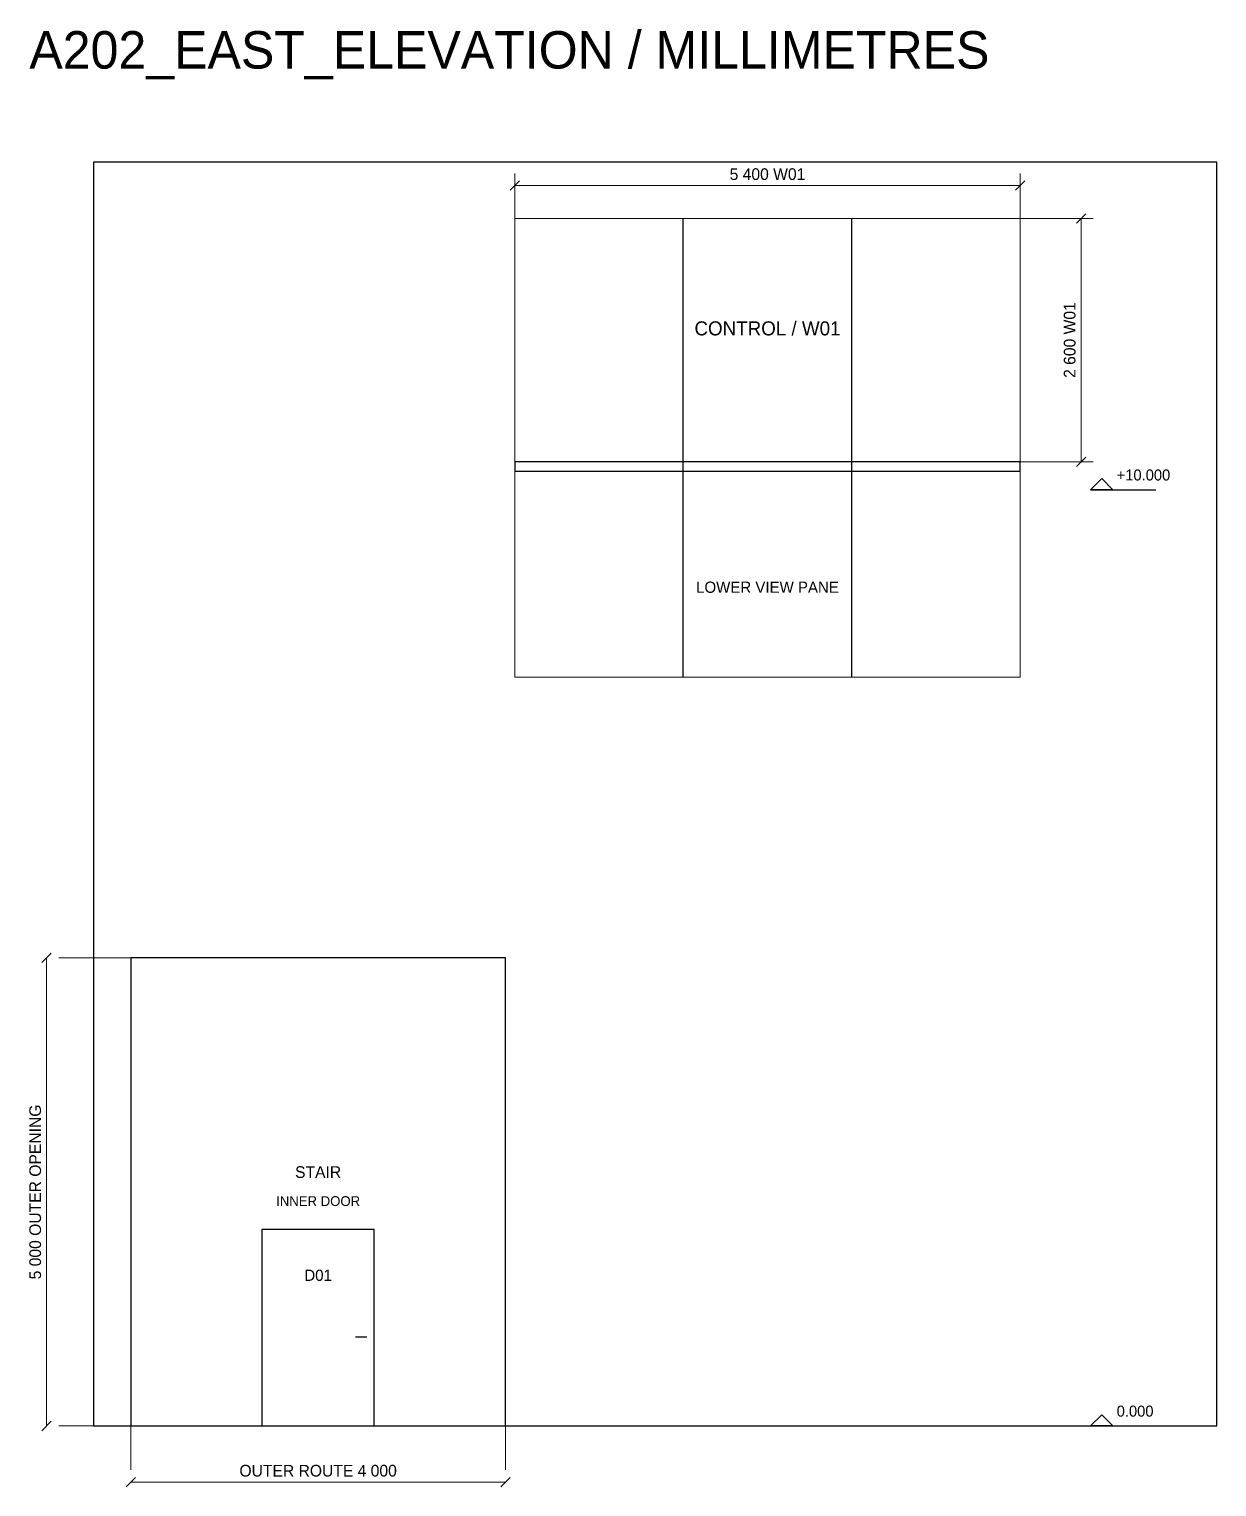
# Model space of a CAD drawing. Header units: millimetres. Extents: x -14174 to 142128, y -12275 to 247751.
# Drawn here: x 113313 to 126000, y 119350 to 134921 of the extents above; entities that cross this region are included whole.
import ezdxf
from ezdxf.enums import TextEntityAlignment as Align

# ---------------------------------------------------------------- set-up
doc = ezdxf.new("R2010")
doc.units = ezdxf.units.MM
for name, color, linetype, lineweight in [('A-ANNO', 7, 'Continuous', 18), ('A-DIMS', 8, 'Continuous', 13), ('A-GLAZ', 4, 'Continuous', 18), ('A-OUTLINE', 7, 'Continuous', 25)]:
    doc.layers.add(name, color=color, linetype=linetype, lineweight=lineweight)

# ---------------------------------------------------------------- blocks, each defined once
blk = doc.blocks.new('A202_EAST_ELEVATION')
at = {"layer": 'A-DIMS'}
for p, q in [((-1550, 13200), (-1450, 13300)), ((-1500, 12900), (-1500, 13380)), ((-1500, 13250), (3900, 13250)), ((3850, 13200), (3950, 13300)), ((3900, 12900), (3900, 13380)), ((4500, 12850), (4600, 12950)), ((3900, 12900), (4680, 12900)), ((4550, 10300), (4550, 12900)), ((3900, 10300), (4680, 10300)), ((4500, 10250), (4600, 10350)), ((-6550, 4950), (-6450, 5050)), ((-6500, 0), (-6500, 5000)), ((-5600, 5000), (-6370, 5000)), ((-6550, -50), (-6450, 50)), ((-5600, 0), (-6370, 0)), ((-5600, 0), (-5600, -470)), ((-1600, 0), (-1600, -470)), ((-5650, -650), (-5550, -550)), ((-5600, -600), (-1600, -600)), ((-1650, -650), (-1550, -550))]:
    blk.add_line(p, q, dxfattribs=at)
at = {"layer": 'A-GLAZ'}
for points in [[(-1500, 10300), (3900, 10300), (3900, 12900), (-1500, 12900)], [(-1500, 8000), (3900, 8000), (3900, 10200), (-1500, 10200)]]:
    blk.add_lwpolyline(points, close=True, dxfattribs=at)
at = {"layer": 'A-OUTLINE'}
for p, q in [((300, 8000), (300, 12900)), ((2100, 8000), (2100, 12900)), ((4650, 10000), (5350, 10000)), ((-3080, 950), (-3200, 950)), ((4650, 0), (5350, 0))]:
    blk.add_line(p, q, dxfattribs=at)
for points in [[(-6000, 0), (6000, 0), (6000, 13500), (-6000, 13500)], [(-1500, 10200), (3900, 10200), (3900, 10300), (-1500, 10300)], [(4650, 10000), (4770, 10120), (4890, 10000)], [(-5600, 0), (-1600, 0), (-1600, 5000), (-5600, 5000)], [(-4200, 0), (-3000, 0), (-3000, 2100), (-4200, 2100)], [(4650, 0), (4770, 120), (4890, 0)]]:
    blk.add_lwpolyline(points, close=True, dxfattribs=at)
at = {"layer": 'A-ANNO'}
for s, height, p in [('5 400 W01', 125, (1200, 13310)), ('CONTROL / W01', 150, (1200, 11650)), ('LOWER VIEW PANE', 120, (1200, 8900)), ('STAIR', 125, (-3600, 2650)), ('INNER DOOR', 105, (-3600, 2350)), ('D01', 120, (-3600, 1550)), ('OUTER ROUTE 4 000', 125, (-3600, -540))]:
    blk.add_text(s, height=height, dxfattribs=at).set_placement(p, align=Align.CENTER)
for s, p in [('2 600 W01', (4490, 11600)), ('5 000 OUTER OPENING', (-6560, 2500))]:
    blk.add_text(s, height=125, rotation=90, dxfattribs=at).set_placement(p, align=Align.CENTER)
for s, p in [('+10.000', (4930, 10100)), ('0.000', (4930, 100))]:
    blk.add_text(s, height=117.5, dxfattribs=at).set_placement(p)

msp = doc.modelspace()

# ---------------------------------------------------------------- block references
msp.add_blockref('A202_EAST_ELEVATION', (120000, 120000))

# ---------------------------------------------------------------- texts
at = {"layer": 'A-ANNO'}
msp.add_text('A202_EAST_ELEVATION / MILLIMETRES', height=400, dxfattribs=at).set_placement((113315, 134500))

doc.saveas('drawing.dxf')
